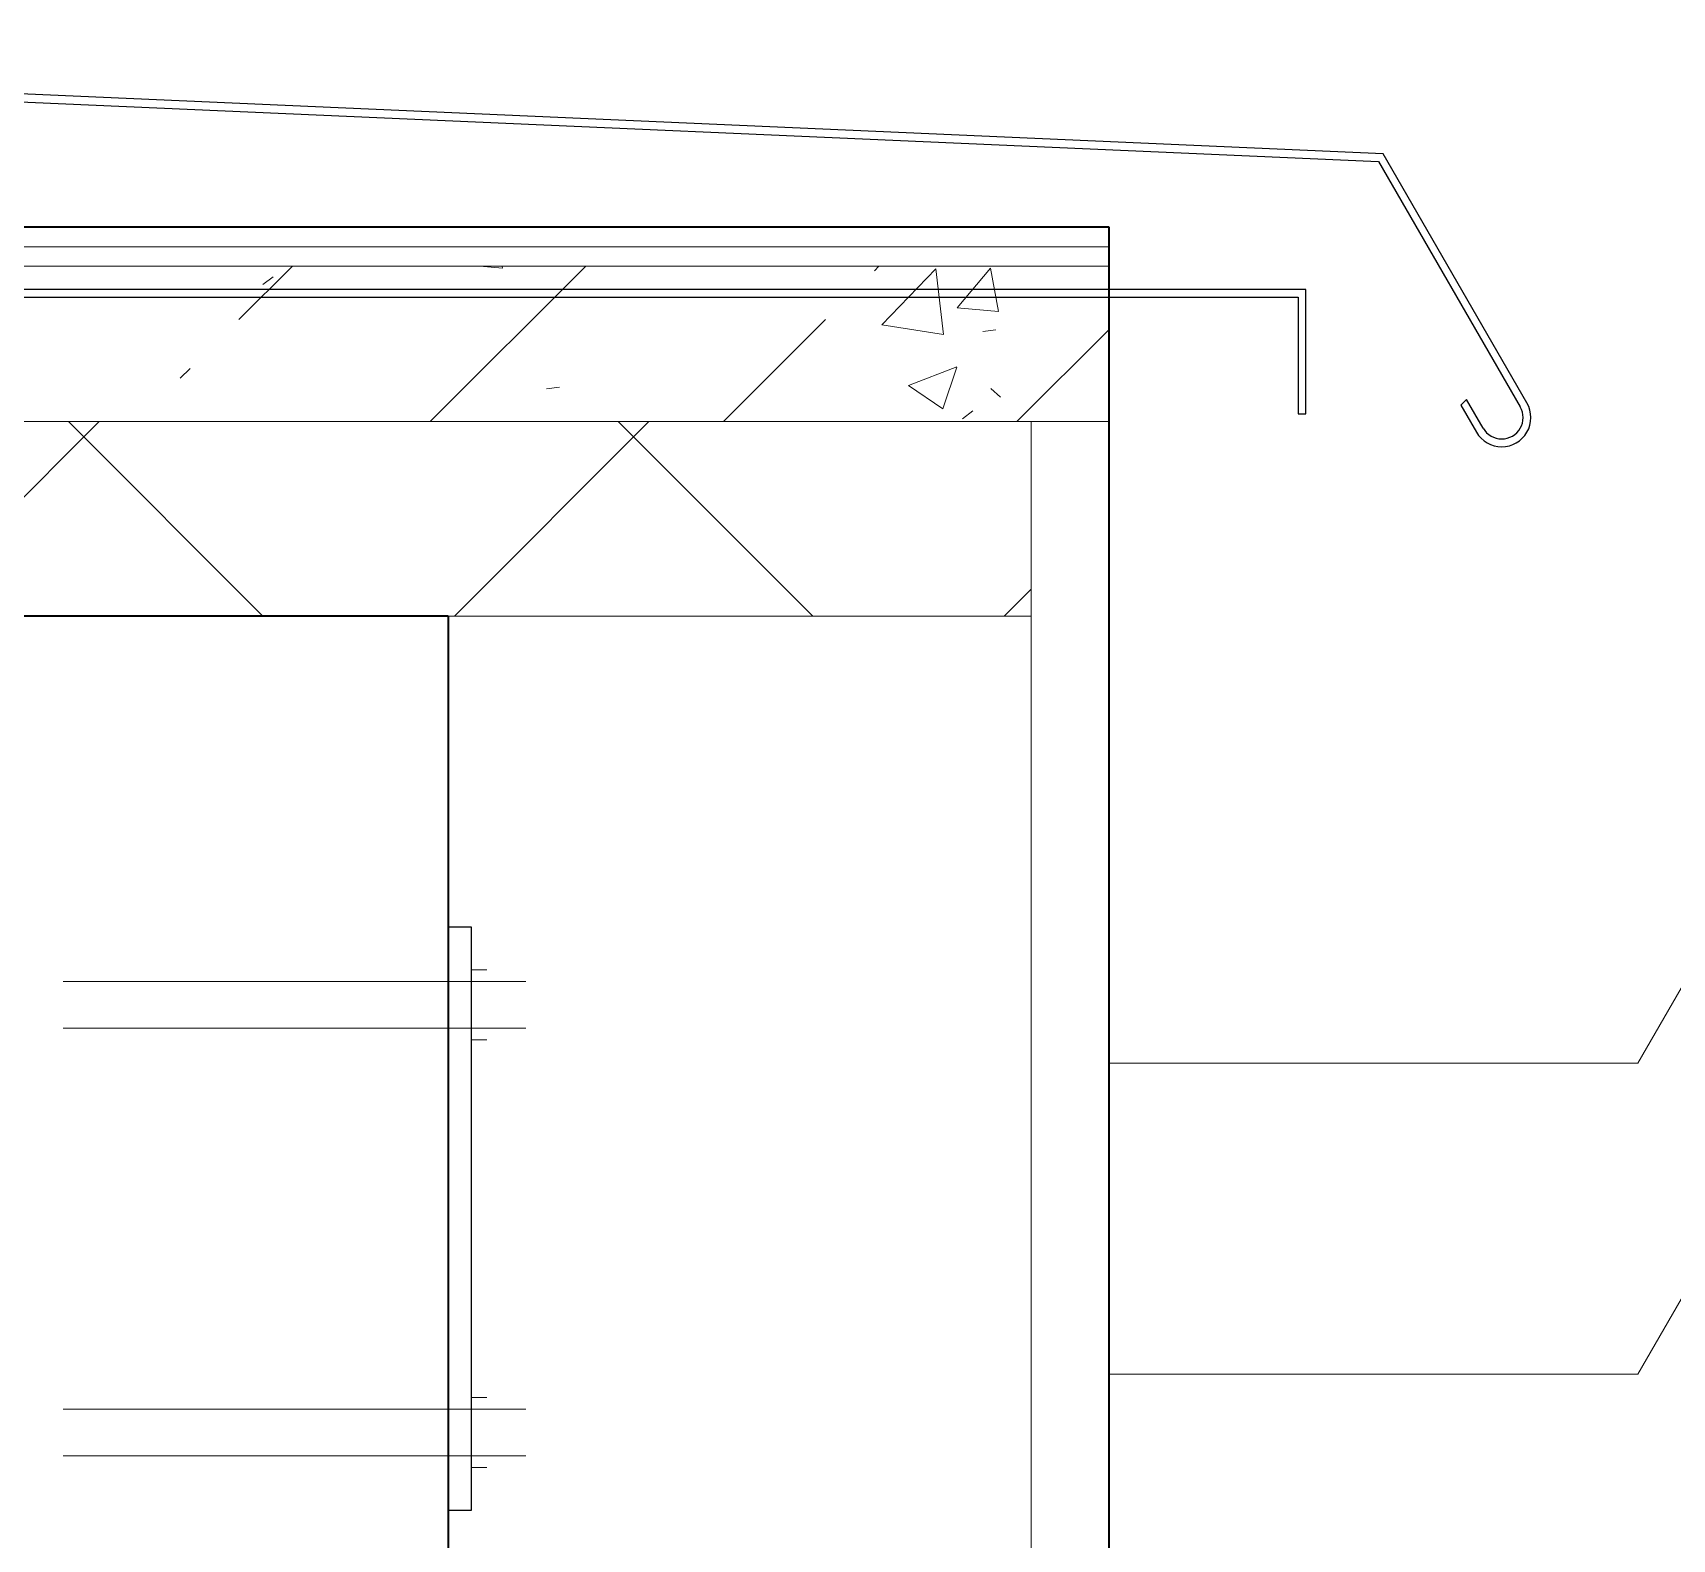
# Model space of a CAD drawing. Header units: millimetres. Extents: x -2128 to 116635, y -18248 to 18481.
# Drawn here: x 110928.3 to 111350, y 4662.6 to 5050 of the extents above; entities that cross this region are included whole.
import ezdxf

# ---------------------------------------------------------------- set-up
doc = ezdxf.new("R2010")
doc.units = ezdxf.units.MM
for name, color, linetype, lineweight in [('A-FLOR-1', 7, 'Continuous', 35), ('A-FLOR-MCUT', 7, 'Continuous', 5), ('A-FLOR-PATT-1', 7, 'Continuous', 5), ('A-GENM', 7, 'Continuous', 9), ('A-GENM-1', 7, 'Continuous', 25), ('A-WALL', 7, 'Continuous', 5), ('I-WALL-1', 7, 'Continuous', 35), ('Ограждение', 7, 'Continuous', 9), ('Ограждение-1', 7, 'Continuous', 25)]:
    doc.layers.add(name, color=color, linetype=linetype, lineweight=lineweight)

# ---------------------------------------------------------------- blocks, each defined once
blk = doc.blocks.new('парапет9 - парапет-22867712-АР2_Фасад в А-Г копия 1')
at = {"layer": 'A-GENM-1'}
for p, q in [((6490.5, 5018.89), (5782, 5050.02)), ((5784, 5047.93), (6489.31, 5016.94)), ((6527.5, 4954.8), (6490.5, 5018.89)), ((6489.31, 5016.94), (6525.77, 4953.8)), ((6470.64, 4984), (5839.64, 4984)), ((5841.64, 4982), (6468.64, 4982)), ((6468.64, 4982), (6468.64, 4952)), ((6470.64, 4952), (6470.64, 4984)), ((6511.96, 4955.72), (6510.49, 4954.26)), ((6516.24, 4948.3), (6511.96, 4955.72)), ((6468.64, 4952), (6470.64, 4952)), ((6510.49, 4954.26), (6514.51, 4947.3))]:
    blk.add_line(p, q, dxfattribs=at)
for radius in [7.5, 5.5]:
    blk.add_arc((6521.01, 4951.05), radius, 210, 30, dxfattribs=at)
blk = doc.blocks.new('О_Общий_Пластина_Вырез наклонный_Прокат_ГОСТ 103-2006_ГОСТ 82-70 - О_Общий_Пластина_Вырез наклонный_Прокат_ГОСТ 103-2006_ГОСТ 82-70-31027893-АР2_Фасад в А-Г копия 1')
at = {"layer": 'Ограждение'}
for p, q in [((6621.36, 4898.21), (6556, 4785)), ((6556, 4705), (6656, 4878.21)), ((6556, 4785), (6420, 4785)), ((6420, 4705), (6556, 4705))]:
    blk.add_line(p, q, dxfattribs=at)
blk = doc.blocks.new('ОГР_Влож_Анкер клиновой - ОГР_Влож_Анкер клиновой МКТ В 12-10-25_105-30966006-АР2_Фасад в А-Г копия 1')
at = {"layer": 'Ограждение'}
for p, q in [((6260, 4809), (6256, 4809)), ((6270, 4806), (6151, 4806)), ((6151, 4794), (6270, 4794)), ((6256, 4791), (6260, 4791))]:
    blk.add_line(p, q, dxfattribs=at)
blk = doc.blocks.new('ОГР_Влож_Полоса_Трапеция прямоугольная_Прокат_ГОСТ 103-2006 - ОГР_Влож_Полоса_Трапеция прямоугольная_Прокат_ГОСТ 103-2006-30966422-АР2_Фасад в А-Г копия 1')
at = {"layer": 'Ограждение-1'}
for p, q in [((6256, 4820), (6250, 4820)), ((6250, 4820), (6250, 4670)), ((6256, 4670), (6256, 4820)), ((6250, 4670), (6256, 4670))]:
    blk.add_line(p, q, dxfattribs=at)

msp = doc.modelspace()

# ---------------------------------------------------------------- hatches: boundary and pattern name
at = {"layer": 'A-FLOR-PATT-1'}
h = msp.add_hatch(dxfattribs=at)
h.set_pattern_fill('FP_90', color=256, style=0, pattern_type=2)
h.set_pattern_definition([(45, (108537.23, 4946), (-75.434, 75.434), [106.68, -17.78, 3.556, -17.78]), (45, (108537.23, 5021.39), (-75.434, 75.434), []), (50, (108537.23, 4946), (127.5292, -11.1576), [13.335, -146.685]), (355, (108537.23, 4946), (-24.6697, 133.74), [10.668, -117.348]), (100.451, (108547.85, 4945.07), (102.86, 122.582), [11.333, -124.663]), (46.184, (108537.23, 4981.56), (189.755, -29.43), [20.003, -220.028]), (96.636, (108553.04, 4979.1), (166.182, 173.2), [17, -186.995]), (351.184, (108537.23, 4981.56), (166.184, 173.198), [16.002, -176.022]), (21, (108555.01, 4972.67), (106.1303, -71.586), [13.335, -146.685]), (326, (108555.01, 4972.67), (43.262, 128.932), [10.668, -117.348]), (71.451, (108563.85, 4966.7), (149.392, 57.345), [11.333, -124.663]), (37.5, (108537.227, 4946), (2.1622, 59.18836), [3.353, -112.573, 3.353, -115.773, -117.792]), (37.5, (108537.227, 4946), (2.1622, 59.18836), [-235.052, 3.353, -114.44]), (7.5, (108537.23, 4946), (46.7739, 70.1262), [3.353, -64.567, 3.353, -109.906, -44.895]), (7.5, (108537.23, 4946), (46.7739, 70.1262), [-181.178, 3.353, -41.542]), (327.5, (108497.58, 4946), (94.9137, -4.0101), [3.353, -41.097, 3.353, -135.331, -184.023]), (327.5, (108497.58, 4946), (94.9137, -4.0101), [-183.134, 3.353, -180.67]), (317.5, (108479.8, 4946), (103.6906, 17.7988), [3.353, -54.432, 3.353, -88.748, -130.683]), (317.5, (108479.8, 4946), (103.6906, 17.7988), [-149.885, 3.353, -127.33])])
h.paths.add_polyline_path([(110903.43, 4950), (111205.17, 4950), (111205.17, 4982), (111201.17, 4982), (111202.17, 4984), (111205.17, 4984), (111205.17, 4990), (110635.17, 4990), (110635.17, 4950), (110835.17, 4950)], flags=0)
h = msp.add_hatch(dxfattribs=at)
h.set_pattern_fill('FP_87', color=256, style=0, pattern_type=2)
h.set_pattern_definition([(45, (108537.23, 4946), (-70.7107, 70.7107), []), (135, (108537.23, 4946), (-70.7107, -70.7107), [])])
h.paths.add_polyline_path([(110675.17, 4900), (111185.17, 4900), (111185.17, 4950), (110635.17, 4950), (110635.17, 4900)], flags=0)

# ---------------------------------------------------------------- linework, layer by layer
at = {"layer": 'A-FLOR-1'}
for p, q in [((111205.17, 5000), (110635.17, 5000)), ((111205.17, 4950), (111205.17, 5000))]:
    msp.add_line(p, q, dxfattribs=at)
at = {"layer": 'A-FLOR-MCUT'}
for p, q in [((111205.17, 4995), (110635.17, 4995)), ((111205.17, 4990), (110635.17, 4990)), ((111205.17, 4950), (110635.17, 4950)), ((111185.17, 4900), (111185.17, 4950))]:
    msp.add_line(p, q, dxfattribs=at)
at = {"layer": 'A-WALL'}
for q in [(111035.17, 4900), (111185.17, 4465.75)]:
    msp.add_line((111185.17, 4900), q, dxfattribs=at)
at = {"layer": 'I-WALL-1'}
for p, q in [((111205.17, 4465.45), (111205.17, 4950)), ((111035.17, 4900), (110785.17, 4900)), ((111035.17, 4900), (111035.17, 4120))]:
    msp.add_line(p, q, dxfattribs=at)

# ---------------------------------------------------------------- block references
at = {"layer": 'A-GENM'}
msp.add_blockref('парапет9 - парапет-22867712-АР2_Фасад в А-Г копия 1', (104785.17, 0), dxfattribs=at)
at = {"layer": 'Ограждение'}
for name, p in [('О_Общий_Пластина_Вырез наклонный_Прокат_ГОСТ 103-2006_ГОСТ 82-70 - О_Общий_Пластина_Вырез наклонный_Прокат_ГОСТ 103-2006_ГОСТ 82-70-31027893-АР2_Фасад в А-Г копия 1', (104785.17, 0)), ('ОГР_Влож_Полоса_Трапеция прямоугольная_Прокат_ГОСТ 103-2006 - ОГР_Влож_Полоса_Трапеция прямоугольная_Прокат_ГОСТ 103-2006-30966422-АР2_Фасад в А-Г копия 1', (104785.17, 0)), ('ОГР_Влож_Анкер клиновой - ОГР_Влож_Анкер клиновой МКТ В 12-10-25_105-30966006-АР2_Фасад в А-Г копия 1', (104785.17, 0)), ('ОГР_Влож_Анкер клиновой - ОГР_Влож_Анкер клиновой МКТ В 12-10-25_105-30966006-АР2_Фасад в А-Г копия 1', (104785.17, -110))]:
    msp.add_blockref(name, p, dxfattribs=at)

doc.saveas('drawing.dxf')
